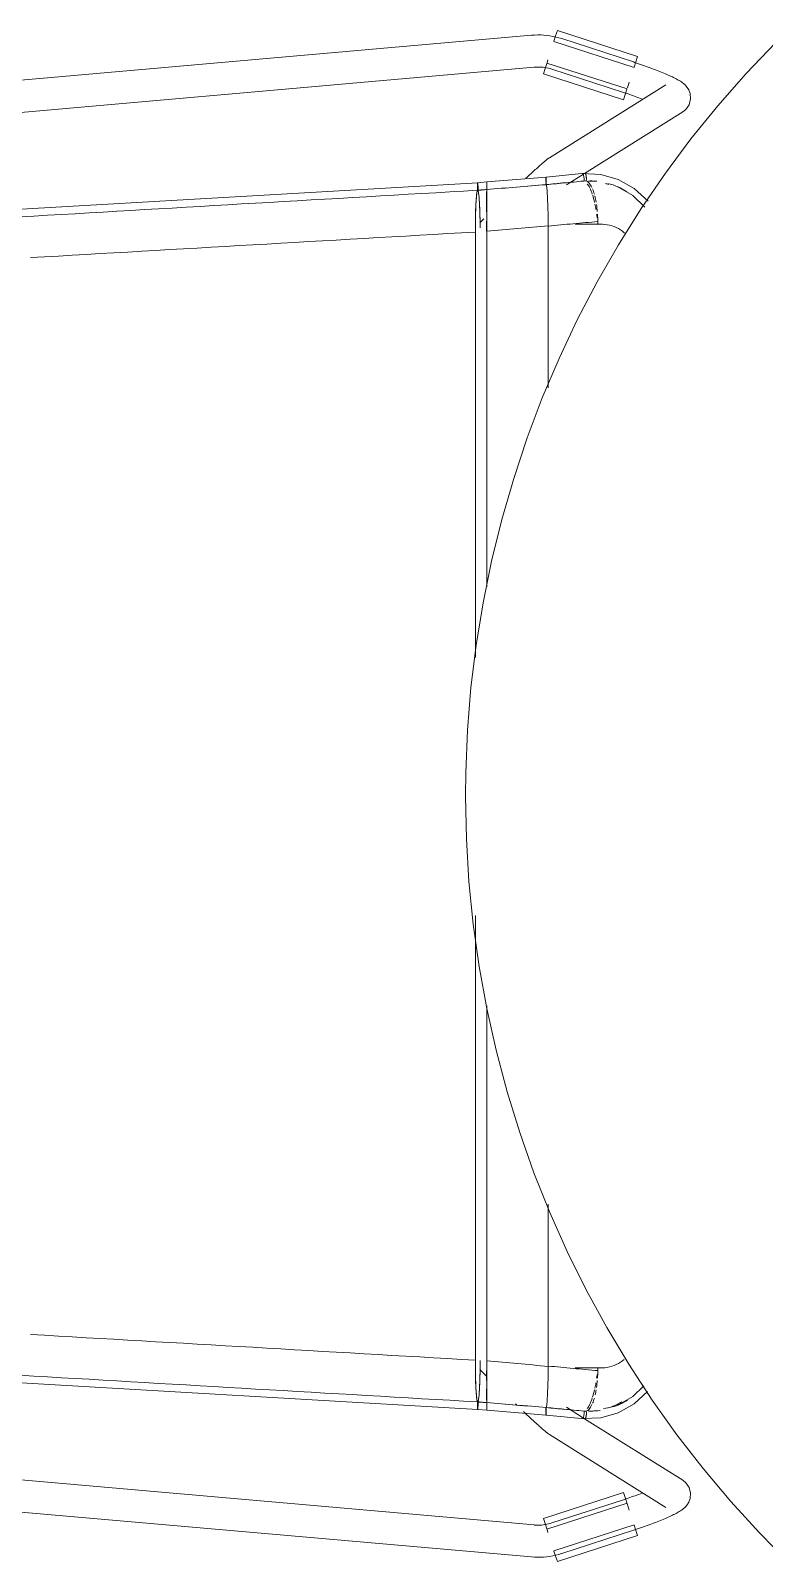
# Model space of a CAD drawing. Header units: millimetres. Extents: x 155927 to 295199, y -4084 to 97293.
# Drawn here: x 213652 to 213927, y 12019 to 12592 of the extents above; entities that cross this region are included whole.
import ezdxf

# ---------------------------------------------------------------- set-up
doc = ezdxf.new("R2010")
doc.units = ezdxf.units.MM
doc.header["$MEASUREMENT"] = 0
doc.layers.add('I-FURN', color=8, linetype='CONTINUOUS', lineweight=9)

msp = doc.modelspace()

# ---------------------------------------------------------------- linework, layer by layer
at = {"layer": 'I-FURN'}
for p, q in [((213839.98, 12590.59), (213396.66, 12551.64)), ((213840.03, 12590.6), (213839.98, 12590.59)), ((213841.17, 12590.67), (213840.03, 12590.6)), ((213842.31, 12590.7), (213841.17, 12590.67)), ((213843.46, 12590.69), (213842.31, 12590.7)), ((213844.6, 12590.62), (213843.46, 12590.69)), ((213845.73, 12590.52), (213844.6, 12590.62)), ((213846.86, 12590.36), (213845.73, 12590.52)), ((213847.99, 12590.17), (213846.86, 12590.36)), ((213849.11, 12589.92), (213847.99, 12590.17)), ((213848.36, 12588.26), (213878.37, 12578.57)), ((213848.4, 12588.38), (213849.03, 12590.35)), ((213849.03, 12590.35), (213849.66, 12592.31)), ((213850.21, 12589.64), (213849.11, 12589.92)), ((213849.66, 12592.31), (213879.67, 12582.62)), ((213851.3, 12589.31), (213850.21, 12589.64)), ((213878.12, 12580.59), (213851.3, 12589.31)), ((213931.35, 12587.81), (213920.31, 12576.23)), ((213879.67, 12582.62), (213879.04, 12580.66)), ((213416.53, 12541.34), (213841.03, 12578.64)), ((213841.03, 12578.64), (213841.69, 12578.68)), ((213841.69, 12578.68), (213842.35, 12578.7)), ((213842.35, 12578.7), (213843.02, 12578.69)), ((213843.02, 12578.69), (213843.68, 12578.66)), ((213843.68, 12578.66), (213844.34, 12578.6)), ((213844.34, 12578.6), (213844.99, 12578.51)), ((213844.45, 12576.15), (213845.08, 12578.1)), ((213844.45, 12576.15), (213874.45, 12566.46)), ((213844.99, 12578.51), (213845.64, 12578.4)), ((213845.08, 12578.1), (213845.72, 12580.07)), ((213845.64, 12578.4), (213846.29, 12578.26)), ((213875.76, 12570.5), (213845.75, 12580.19)), ((213845.79, 12580.29), (213846.16, 12581.45)), ((213846.29, 12578.26), (213846.93, 12578.09)), ((213846.93, 12578.09), (213847.57, 12577.9)), ((213847.57, 12577.9), (213847.6, 12577.89)), ((213847.6, 12577.89), (213874.41, 12569.18)), ((213878.57, 12580.44), (213878.12, 12580.59)), ((213879.04, 12580.66), (213878.4, 12578.69)), ((213879.31, 12580.2), (213878.57, 12580.44)), ((213880.05, 12579.95), (213879.31, 12580.2)), ((213880.78, 12579.7), (213880.05, 12579.95)), ((213881.51, 12579.45), (213880.78, 12579.7)), ((213882.23, 12579.2), (213881.51, 12579.45)), ((213882.95, 12578.95), (213882.23, 12579.2)), ((213883.65, 12578.69), (213882.95, 12578.95)), ((213884.35, 12578.44), (213883.65, 12578.69)), ((213885.04, 12578.18), (213884.35, 12578.44)), ((213885.72, 12577.93), (213885.04, 12578.18)), ((213886.38, 12577.68), (213885.72, 12577.93)), ((213887.04, 12577.42), (213886.38, 12577.68)), ((213887.68, 12577.17), (213887.04, 12577.42)), ((213888.3, 12576.92), (213887.68, 12577.17)), ((213888.91, 12576.67), (213888.3, 12576.92)), ((213889.51, 12576.42), (213888.91, 12576.67)), ((213890.09, 12576.18), (213889.51, 12576.42)), ((213890.65, 12575.94), (213890.09, 12576.18)), ((213920.31, 12576.23), (213909.74, 12564.22)), ((213890.27, 12572.1), (213846.68, 12544.8)), ((213875.88, 12570.87), (213876.59, 12573.08)), ((213891.19, 12575.7), (213890.65, 12575.94)), ((213891.72, 12575.46), (213891.19, 12575.7)), ((213892.23, 12575.22), (213891.72, 12575.46)), ((213892.72, 12574.99), (213892.23, 12575.22)), ((213893.2, 12574.76), (213892.72, 12574.99)), ((213893.65, 12574.53), (213893.2, 12574.76)), ((213894.09, 12574.3), (213893.65, 12574.53)), ((213894.52, 12574.07), (213894.09, 12574.3)), ((213894.93, 12573.84), (213894.52, 12574.07)), ((213895.33, 12573.61), (213894.93, 12573.84)), ((213895.72, 12573.36), (213895.33, 12573.61)), ((213896.11, 12573.11), (213895.72, 12573.36)), ((213896.5, 12572.83), (213896.11, 12573.11)), ((213896.9, 12572.52), (213896.5, 12572.83)), ((213897.33, 12572.15), (213896.9, 12572.52)), ((213897.79, 12571.68), (213897.33, 12572.15)), ((213898.31, 12571.06), (213897.79, 12571.68)), ((213898.88, 12570.14), (213898.31, 12571.06)), ((213874.74, 12569.07), (213874.41, 12569.18)), ((213875.09, 12568.41), (213874.45, 12566.46)), ((213875.43, 12568.85), (213874.74, 12569.07)), ((213875.72, 12570.39), (213875.09, 12568.41)), ((213876.12, 12568.62), (213875.43, 12568.85)), ((213876.8, 12568.38), (213876.12, 12568.62)), ((213877.48, 12568.15), (213876.8, 12568.38)), ((213878.15, 12567.91), (213877.48, 12568.15)), ((213878.82, 12567.68), (213878.15, 12567.91)), ((213879.48, 12567.44), (213878.82, 12567.68)), ((213880.12, 12567.21), (213879.48, 12567.44)), ((213880.76, 12566.97), (213880.12, 12567.21)), ((213881.38, 12566.74), (213880.76, 12566.97)), ((213899.4, 12568.76), (213898.88, 12570.14)), ((213898.99, 12564.56), (213899.57, 12566.79)), ((213899.57, 12566.79), (213899.4, 12568.76)), ((213859.87, 12538.9), (213896.64, 12561.93)), ((213897.76, 12562.83), (213896.64, 12561.93)), ((213897.76, 12562.83), (213898.99, 12564.56)), ((213909.74, 12564.22), (213899.66, 12551.79)), ((213899.66, 12551.79), (213890.09, 12538.97)), ((213843.23, 12541.98), (213842.9, 12541.68)), ((213843.56, 12542.26), (213843.23, 12541.98)), ((213843.86, 12542.54), (213843.56, 12542.26)), ((213844.16, 12542.79), (213843.86, 12542.54)), ((213844.44, 12543.04), (213844.16, 12542.79)), ((213844.7, 12543.27), (213844.44, 12543.04)), ((213844.96, 12543.48), (213844.7, 12543.27)), ((213845.2, 12543.68), (213844.96, 12543.48)), ((213845.43, 12543.87), (213845.2, 12543.68)), ((213845.65, 12544.05), (213845.43, 12543.87)), ((213845.87, 12544.23), (213845.65, 12544.05)), ((213846.1, 12544.4), (213845.87, 12544.23)), ((213846.36, 12544.58), (213846.1, 12544.4)), ((213846.68, 12544.8), (213846.36, 12544.58)), ((213845.42, 12537.55), (213823.22, 12535.72)), ((213838.38, 12537.52), (213837.91, 12537.08)), ((213838.84, 12537.95), (213838.38, 12537.52)), ((213839.29, 12538.37), (213838.84, 12537.95)), ((213839.74, 12538.79), (213839.29, 12538.37)), ((213840.17, 12539.19), (213839.74, 12538.79)), ((213840.6, 12539.58), (213840.17, 12539.19)), ((213841.01, 12539.96), (213840.6, 12539.58)), ((213841.41, 12540.33), (213841.01, 12539.96)), ((213841.8, 12540.69), (213841.41, 12540.33)), ((213842.18, 12541.03), (213841.8, 12540.69)), ((213842.55, 12541.36), (213842.18, 12541.03)), ((213842.9, 12541.68), (213842.55, 12541.36)), ((213845.32, 12536.17), (213845.31, 12535.68)), ((213845.31, 12535.68), (213845.32, 12536.17)), ((213845.33, 12536.62), (213845.32, 12536.17)), ((213845.32, 12536.17), (213845.33, 12536.62)), ((213845.35, 12537.01), (213845.33, 12536.62)), ((213845.33, 12536.62), (213845.35, 12537)), ((213845.37, 12537.3), (213845.35, 12537.01)), ((213845.35, 12537), (213845.37, 12537.29)), ((213845.39, 12537.49), (213845.37, 12537.3)), ((213845.37, 12537.29), (213845.39, 12537.48)), ((213845.42, 12537.55), (213845.39, 12537.49)), ((213845.39, 12537.48), (213845.42, 12537.55)), ((213859.91, 12538.97), (213845.42, 12537.55)), ((213845.42, 12537.55), (213845.44, 12537.48)), ((213845.44, 12537.48), (213845.42, 12537.55)), ((213845.47, 12537.29), (213845.44, 12537.48)), ((213845.49, 12537), (213845.47, 12537.29)), ((213845.47, 12537.29), (213845.49, 12536.99)), ((213845.51, 12536.61), (213845.49, 12537)), ((213845.49, 12536.99), (213845.51, 12536.61)), ((213845.52, 12536.16), (213845.51, 12536.61)), ((213845.51, 12536.61), (213845.52, 12536.15)), ((213845.52, 12535.67), (213845.52, 12536.16)), ((213845.52, 12536.15), (213845.52, 12535.66)), ((213853.06, 12534.63), (213859.5, 12538.67)), ((213859.02, 12538.85), (213865.92, 12538.56)), ((213865.92, 12538.56), (213872.44, 12536.69)), ((213872.44, 12536.69), (213878.45, 12533.3)), ((213890.09, 12538.97), (213881.03, 12525.78)), ((213819.86, 12535.45), (213487.95, 12516.16)), ((213819.55, 12531.72), (213819.35, 12529.97)), ((213819.76, 12532.61), (213819.55, 12531.72)), ((213819.76, 12534.52), (213819.75, 12534.07)), ((213819.75, 12534.07), (213819.75, 12533.58)), ((213819.75, 12533.58), (213819.75, 12533.08)), ((213819.75, 12533.08), (213819.76, 12532.61)), ((213819.78, 12534.9), (213819.76, 12534.52)), ((213819.8, 12535.19), (213819.78, 12534.9)), ((213819.83, 12535.38), (213819.8, 12535.19)), ((213819.86, 12535.45), (213819.83, 12535.38)), ((213819.86, 12535.45), (213823.22, 12535.72)), ((213819.89, 12535.38), (213819.86, 12535.45)), ((213819.91, 12535.19), (213819.89, 12535.38)), ((213819.93, 12534.89), (213819.91, 12535.19)), ((213819.95, 12534.51), (213819.93, 12534.89)), ((213819.96, 12534.06), (213819.95, 12534.51)), ((213819.97, 12533.57), (213819.96, 12534.06)), ((213819.96, 12532.6), (213819.97, 12533.07)), ((213820.17, 12531.7), (213819.96, 12532.6)), ((213819.97, 12533.07), (213819.97, 12533.57)), ((213820.36, 12529.95), (213820.17, 12531.7)), ((213823.18, 12530.23), (213823.19, 12531.98)), ((213823.19, 12531.98), (213823.18, 12530.23)), ((213823.21, 12535.65), (213823.22, 12535.72)), ((213823.22, 12535.72), (213823.21, 12535.65)), ((213823.21, 12534.78), (213823.21, 12535.17)), ((213823.21, 12535.17), (213823.21, 12534.79)), ((213823.21, 12534.79), (213823.21, 12534.34)), ((213823.21, 12534.33), (213823.21, 12534.78)), ((213823.21, 12534.34), (213823.21, 12533.84)), ((213823.21, 12533.84), (213823.21, 12534.33)), ((213823.21, 12533.34), (213823.21, 12533.84)), ((213823.21, 12533.84), (213823.21, 12533.35)), ((213823.21, 12533.35), (213823.21, 12532.88)), ((213823.21, 12532.88), (213823.21, 12533.34)), ((213823.22, 12535.72), (213823.22, 12535.65)), ((213823.22, 12535.66), (213823.22, 12535.72)), ((213823.22, 12535.18), (213823.22, 12535.47)), ((213823.22, 12535.46), (213823.22, 12535.17)), ((213823.22, 12534.79), (213823.22, 12535.18)), ((213823.22, 12535.17), (213823.22, 12534.79)), ((213823.22, 12534.79), (213823.22, 12534.34)), ((213823.22, 12534.34), (213823.22, 12534.79)), ((213823.22, 12534.34), (213823.22, 12533.85)), ((213823.22, 12533.85), (213823.22, 12534.34)), ((213823.22, 12533.85), (213823.22, 12533.35)), ((213823.22, 12533.35), (213823.22, 12533.85)), ((213823.22, 12533.35), (213823.22, 12532.88)), ((213823.22, 12532.88), (213823.22, 12533.35)), ((213823.22, 12532.88), (213823.24, 12531.99)), ((213823.24, 12532), (213823.22, 12532.88)), ((213823.25, 12530.25), (213823.24, 12532)), ((213823.24, 12531.99), (213823.25, 12530.25)), ((213845.32, 12535.18), (213845.32, 12534.71)), ((213845.32, 12534.71), (213845.32, 12535.18)), ((213845.51, 12534.7), (213845.52, 12535.17)), ((213845.52, 12535.17), (213845.51, 12534.7)), ((213845.51, 12534.7), (213845.7, 12533.81)), ((213845.7, 12533.81), (213845.51, 12534.7)), ((213845.52, 12535.17), (213845.52, 12535.67)), ((213845.52, 12535.66), (213845.52, 12535.17)), ((213845.7, 12533.81), (213845.88, 12532.09)), ((213845.88, 12532.07), (213845.7, 12533.81)), ((213845.88, 12532.07), (213846.03, 12529.64)), ((213846.03, 12529.59), (213845.88, 12532.07)), ((213872.04, 12533.98), (213877.87, 12530.62)), ((213877.87, 12530.62), (213882.39, 12526.31)), ((213878.45, 12533.3), (213883.61, 12528.56)), ((213819.19, 12527.47), (213819.07, 12524.34)), ((213819.35, 12529.97), (213819.19, 12527.47)), ((213820.52, 12527.46), (213820.36, 12529.95)), ((213820.65, 12524.34), (213820.52, 12527.46)), ((213823.16, 12524.6), (213823.17, 12527.73)), ((213823.17, 12527.73), (213823.16, 12524.61)), ((213823.17, 12527.73), (213823.18, 12530.23)), ((213823.18, 12530.23), (213823.17, 12527.73)), ((213823.26, 12527.75), (213823.25, 12530.25)), ((213823.25, 12530.24), (213823.26, 12527.75)), ((213823.27, 12524.61), (213823.26, 12527.75)), ((213823.26, 12527.74), (213823.27, 12524.61)), ((213823.27, 12524.61), (213823.28, 12521.05)), ((213823.28, 12521.05), (213823.27, 12524.61)), ((213846.03, 12529.6), (213846.15, 12526.56)), ((213846.15, 12526.49), (213846.03, 12529.59)), ((213846.15, 12526.5), (213846.22, 12523.06)), ((213846.22, 12523.06), (213846.15, 12526.49)), ((213881.03, 12525.78), (213872.51, 12512.24)), ((213818.99, 12520.78), (213818.96, 12516.99)), ((213819.07, 12524.34), (213818.99, 12520.78)), ((213822.13, 12521.95), (213820.6, 12520.48)), ((213820.72, 12520.79), (213820.65, 12524.34)), ((213820.75, 12518.53), (213820.72, 12520.79)), ((213823.15, 12517.27), (213823.15, 12521.05)), ((213823.15, 12521.05), (213823.15, 12517.27)), ((213823.28, 12517.26), (213823.28, 12521.05)), ((213823.28, 12521.04), (213823.28, 12517.26)), ((213846.25, 12519.2), (213846.22, 12522.96)), ((213846.22, 12522.96), (213846.25, 12519.32)), ((213846.25, 12458.71), (213846.25, 12519.2)), ((213846.25, 12519.2), (213846.25, 12458.71)), ((213866.04, 12519.91), (213856.29, 12519.91)), ((213864.8, 12520.9), (213864.8, 12519.85)), ((213818.96, 12516.99), (213818.96, 12357.89)), ((213818.96, 12357.89), (213818.96, 12516.99)), ((213823.28, 12517.26), (213823.28, 12384.26)), ((213823.28, 12384.26), (213823.28, 12517.26)), ((213872.51, 12512.24), (213864.54, 12498.37)), ((213864.54, 12498.37), (213857.13, 12484.19)), ((213857.13, 12484.19), (213850.29, 12469.73)), ((213850.29, 12469.73), (213844.04, 12455)), ((213844.04, 12455), (213838.38, 12440.04)), ((213838.38, 12440.04), (213833.32, 12424.86)), ((213833.32, 12424.86), (213828.88, 12409.49)), ((213828.88, 12409.49), (213825.05, 12393.95)), ((213825.05, 12393.95), (213821.84, 12378.28)), ((213821.84, 12378.28), (213819.27, 12362.49)), ((213819.27, 12362.49), (213817.33, 12346.61)), ((213817.33, 12346.61), (213816.03, 12330.66)), ((213816.03, 12330.66), (213815.36, 12314.68)), ((213815.36, 12314.68), (213815.27, 12306.04)), ((213815.27, 12306.04), (213815.59, 12290.05)), ((213815.59, 12290.05), (213816.55, 12274.08)), ((213816.55, 12274.08), (213818.14, 12258.16)), ((213818.96, 12261.36), (213818.96, 12095.09)), ((213818.96, 12095.09), (213818.96, 12261.36)), ((213818.14, 12258.16), (213820.38, 12242.31)), ((213820.38, 12242.31), (213823.24, 12226.57)), ((213823.24, 12226.57), (213826.73, 12210.96)), ((213823.28, 12227.65), (213823.28, 12094.83)), ((213823.28, 12094.83), (213823.28, 12227.65)), ((213826.73, 12210.96), (213830.85, 12195.5)), ((213830.85, 12195.5), (213835.57, 12180.21)), ((213835.57, 12180.21), (213840.91, 12165.13)), ((213840.91, 12165.13), (213846.84, 12150.27)), ((213846.25, 12092.88), (213846.25, 12153.44)), ((213846.25, 12153.44), (213846.25, 12092.88)), ((213846.84, 12150.27), (213853.37, 12135.67)), ((213853.37, 12135.67), (213860.47, 12121.33)), ((213860.47, 12121.33), (213868.14, 12107.29)), ((213868.14, 12107.29), (213876.37, 12093.57)), ((213819.86, 12076.64), (213487.95, 12095.92)), ((213818.96, 12095.09), (213818.99, 12091.31)), ((213820.72, 12091.3), (213820.75, 12094.98)), ((213823.28, 12094.83), (213823.28, 12091.04)), ((213823.28, 12091.04), (213823.28, 12094.83)), ((213818.99, 12091.31), (213819.07, 12087.74)), ((213820.6, 12091.6), (213823.27, 12089.03)), ((213820.65, 12087.75), (213820.72, 12091.3)), ((213823.16, 12087.48), (213823.15, 12091.04)), ((213823.15, 12091.03), (213823.16, 12087.48)), ((213823.28, 12091.04), (213823.27, 12087.47)), ((213823.27, 12087.47), (213823.28, 12091.04)), ((213846.22, 12089.03), (213846.15, 12085.59)), ((213846.15, 12085.59), (213846.22, 12089.02)), ((213846.22, 12089.12), (213846.25, 12092.88)), ((213846.25, 12092.76), (213846.22, 12089.12)), ((213856.29, 12092.18), (213866.04, 12092.18)), ((213864.8, 12092.23), (213864.8, 12091.18)), ((213876.37, 12093.57), (213885.13, 12080.18)), ((213819.07, 12087.74), (213819.19, 12084.61)), ((213819.19, 12084.61), (213819.35, 12082.11)), ((213820.36, 12082.13), (213820.52, 12084.63)), ((213820.52, 12084.63), (213820.65, 12087.75)), ((213823.18, 12081.86), (213823.17, 12084.36)), ((213823.17, 12084.35), (213823.18, 12081.85)), ((213823.26, 12084.34), (213823.25, 12081.84)), ((213823.25, 12081.83), (213823.26, 12084.34)), ((213823.27, 12087.47), (213823.26, 12084.34)), ((213823.26, 12084.34), (213823.27, 12087.47)), ((213846.03, 12082.49), (213846.15, 12085.59)), ((213846.15, 12085.52), (213846.03, 12082.49)), ((213877.87, 12081.47), (213882.09, 12085.49)), ((213878.45, 12078.78), (213883.45, 12083.39)), ((213819.35, 12082.11), (213819.55, 12080.36)), ((213819.55, 12080.36), (213819.76, 12079.47)), ((213819.76, 12079.47), (213819.75, 12079)), ((213819.75, 12079), (213819.75, 12078.5)), ((213819.75, 12078.5), (213819.75, 12078.01)), ((213819.75, 12078.01), (213819.76, 12077.56)), ((213819.76, 12077.56), (213819.78, 12077.18)), ((213819.93, 12077.19), (213819.95, 12077.57)), ((213819.95, 12077.57), (213819.96, 12078.02)), ((213819.96, 12079.48), (213820.17, 12080.38)), ((213819.97, 12079.01), (213819.96, 12079.48)), ((213819.96, 12078.02), (213819.97, 12078.51)), ((213819.97, 12078.51), (213819.97, 12079.01)), ((213820.17, 12080.38), (213820.36, 12082.13)), ((213823.19, 12080.11), (213823.18, 12081.86)), ((213823.18, 12081.85), (213823.19, 12080.1)), ((213823.21, 12078.74), (213823.21, 12079.21)), ((213823.21, 12079.21), (213823.21, 12078.74)), ((213823.21, 12078.24), (213823.21, 12078.74)), ((213823.21, 12078.74), (213823.21, 12078.24)), ((213823.21, 12077.75), (213823.21, 12078.24)), ((213823.21, 12078.24), (213823.21, 12077.75)), ((213823.21, 12077.3), (213823.21, 12077.75)), ((213823.21, 12077.75), (213823.21, 12077.3)), ((213823.24, 12080.09), (213823.22, 12079.2)), ((213823.22, 12079.2), (213823.24, 12080.09)), ((213823.22, 12079.2), (213823.22, 12078.73)), ((213823.22, 12078.73), (213823.22, 12079.2)), ((213823.22, 12078.73), (213823.22, 12078.23)), ((213823.22, 12078.23), (213823.22, 12078.73)), ((213823.22, 12078.23), (213823.22, 12077.74)), ((213823.22, 12077.74), (213823.22, 12078.23)), ((213823.22, 12077.74), (213823.22, 12077.29)), ((213823.22, 12077.29), (213823.22, 12077.74)), ((213823.25, 12081.83), (213823.24, 12080.09)), ((213823.24, 12080.09), (213823.25, 12081.83)), ((213834.46, 12078.27), (213833.95, 12078.75)), ((213845.7, 12078.27), (213845.51, 12077.39)), ((213845.51, 12077.38), (213845.7, 12078.27)), ((213845.7, 12078.27), (213845.88, 12080.01)), ((213845.88, 12079.99), (213845.7, 12078.27)), ((213845.88, 12080.01), (213846.03, 12082.49)), ((213846.03, 12082.45), (213845.88, 12080.01)), ((213872.04, 12078.1), (213877.87, 12081.47)), ((213872.44, 12075.39), (213878.45, 12078.78)), ((213885.13, 12080.18), (213894.43, 12067.16)), ((213819.78, 12077.18), (213819.8, 12076.89)), ((213819.8, 12076.89), (213819.83, 12076.7)), ((213819.83, 12076.7), (213819.86, 12076.64)), ((213819.86, 12076.64), (213819.89, 12076.7)), ((213819.86, 12076.63), (213823.22, 12076.37)), ((213819.89, 12076.7), (213819.91, 12076.89)), ((213819.91, 12076.89), (213819.93, 12077.19)), ((213823.21, 12076.92), (213823.21, 12077.3)), ((213823.21, 12077.3), (213823.21, 12076.91)), ((213823.21, 12076.62), (213823.21, 12076.92)), ((213823.21, 12076.91), (213823.21, 12076.62)), ((213823.21, 12076.43), (213823.21, 12076.62)), ((213823.21, 12076.62), (213823.21, 12076.43)), ((213823.22, 12076.37), (213823.21, 12076.43)), ((213823.21, 12076.43), (213823.22, 12076.36)), ((213823.22, 12077.29), (213823.22, 12076.91)), ((213823.22, 12076.91), (213823.22, 12077.29)), ((213823.22, 12076.91), (213823.22, 12076.62)), ((213823.22, 12076.61), (213823.22, 12076.91)), ((213823.22, 12076.62), (213823.22, 12076.43)), ((213823.22, 12076.43), (213823.22, 12076.61)), ((213823.22, 12076.43), (213823.22, 12076.37)), ((213823.22, 12076.36), (213823.22, 12076.43)), ((213845.42, 12074.54), (213823.22, 12076.36)), ((213837.43, 12075.45), (213836.95, 12075.91)), ((213837.91, 12075), (213837.43, 12075.45)), ((213838.38, 12074.56), (213837.91, 12075)), ((213838.84, 12074.13), (213838.38, 12074.56)), ((213839.29, 12073.71), (213838.84, 12074.13)), ((213839.74, 12073.29), (213839.29, 12073.71)), ((213840.17, 12072.89), (213839.74, 12073.29)), ((213840.6, 12072.5), (213840.17, 12072.89)), ((213841.01, 12072.12), (213840.6, 12072.5)), ((213841.41, 12071.75), (213841.01, 12072.12)), ((213841.8, 12071.4), (213841.41, 12071.75)), ((213845.32, 12076.9), (213845.31, 12076.4)), ((213845.31, 12076.4), (213845.32, 12076.9)), ((213845.31, 12076.4), (213845.32, 12075.91)), ((213845.32, 12075.91), (213845.31, 12076.4)), ((213845.32, 12077.37), (213845.32, 12076.9)), ((213845.32, 12076.9), (213845.32, 12077.37)), ((213845.32, 12075.91), (213845.33, 12075.46)), ((213845.33, 12075.46), (213845.32, 12075.91)), ((213845.35, 12075.08), (213845.37, 12074.78)), ((213845.37, 12074.79), (213845.35, 12075.08)), ((213845.39, 12074.6), (213845.37, 12074.79)), ((213845.37, 12074.78), (213845.39, 12074.6)), ((213845.39, 12074.6), (213845.42, 12074.53)), ((213845.42, 12074.54), (213845.39, 12074.6)), ((213845.44, 12074.61), (213845.42, 12074.54)), ((213845.42, 12074.53), (213845.44, 12074.6)), ((213859.91, 12073.11), (213845.42, 12074.53)), ((213845.44, 12074.6), (213845.47, 12074.79)), ((213845.47, 12074.79), (213845.49, 12075.09)), ((213845.49, 12075.09), (213845.47, 12074.8)), ((213845.51, 12075.48), (213845.49, 12075.09)), ((213845.49, 12075.09), (213845.51, 12075.47)), ((213845.51, 12077.39), (213845.52, 12076.92)), ((213845.52, 12076.91), (213845.51, 12077.38)), ((213845.52, 12075.93), (213845.51, 12075.48)), ((213845.51, 12075.47), (213845.52, 12075.92)), ((213845.52, 12076.92), (213845.52, 12076.42)), ((213845.52, 12076.42), (213845.52, 12076.91)), ((213845.52, 12075.92), (213845.52, 12076.42)), ((213845.52, 12076.42), (213845.52, 12075.93)), ((213859.5, 12073.41), (213853.06, 12077.45)), ((213859.02, 12073.23), (213865.92, 12073.52)), ((213896.64, 12050.15), (213859.87, 12073.18)), ((213865.92, 12073.52), (213872.44, 12075.39)), ((213841.03, 12033.45), (213416.68, 12070.73)), ((213842.18, 12071.05), (213841.8, 12071.4)), ((213842.55, 12070.72), (213842.18, 12071.05)), ((213842.9, 12070.41), (213842.55, 12070.72)), ((213843.23, 12070.11), (213842.9, 12070.41)), ((213843.56, 12069.82), (213843.23, 12070.11)), ((213843.86, 12069.55), (213843.56, 12069.82)), ((213844.16, 12069.29), (213843.86, 12069.55)), ((213844.44, 12069.05), (213844.16, 12069.29)), ((213844.7, 12068.82), (213844.44, 12069.05)), ((213844.96, 12068.6), (213844.7, 12068.82)), ((213845.2, 12068.4), (213844.96, 12068.6)), ((213845.43, 12068.21), (213845.2, 12068.4)), ((213845.65, 12068.03), (213845.43, 12068.21)), ((213845.87, 12067.86), (213845.65, 12068.03)), ((213846.1, 12067.68), (213845.87, 12067.86)), ((213846.36, 12067.5), (213846.1, 12067.68)), ((213846.68, 12067.28), (213846.36, 12067.5)), ((213846.68, 12067.28), (213890.27, 12039.98)), ((213894.43, 12067.16), (213904.24, 12054.52)), ((213396.66, 12060.44), (213839.98, 12021.49)), ((213897.76, 12049.25), (213896.64, 12050.15)), ((213897.76, 12049.25), (213898.99, 12047.52)), ((213904.24, 12054.52), (213914.55, 12042.29)), ((213874.45, 12045.62), (213844.45, 12035.93)), ((213874.45, 12045.62), (213875.09, 12043.67)), ((213875.43, 12043.24), (213874.74, 12043.01)), ((213875.09, 12043.67), (213875.72, 12041.7)), ((213876.12, 12043.47), (213875.43, 12043.24)), ((213876.8, 12043.7), (213876.12, 12043.47)), ((213877.48, 12043.93), (213876.8, 12043.7)), ((213878.15, 12044.17), (213877.48, 12043.93)), ((213878.82, 12044.4), (213878.15, 12044.17)), ((213879.48, 12044.64), (213878.82, 12044.4)), ((213880.12, 12044.87), (213879.48, 12044.64)), ((213880.76, 12045.11), (213880.12, 12044.87)), ((213881.38, 12045.34), (213880.76, 12045.11)), ((213899.4, 12043.32), (213898.88, 12041.94)), ((213898.99, 12047.52), (213899.57, 12045.3)), ((213899.57, 12045.3), (213899.4, 12043.32)), ((213845.75, 12031.89), (213875.76, 12041.58)), ((213874.41, 12042.9), (213847.59, 12034.19)), ((213874.74, 12043.01), (213874.41, 12042.9)), ((213876.59, 12039), (213875.79, 12041.48)), ((213893.65, 12037.55), (213893.2, 12037.32)), ((213894.09, 12037.78), (213893.65, 12037.55)), ((213894.52, 12038.01), (213894.09, 12037.78)), ((213894.93, 12038.24), (213894.52, 12038.01)), ((213895.33, 12038.48), (213894.93, 12038.24)), ((213895.72, 12038.72), (213895.33, 12038.48)), ((213896.11, 12038.98), (213895.72, 12038.72)), ((213896.5, 12039.25), (213896.11, 12038.98)), ((213896.9, 12039.57), (213896.5, 12039.25)), ((213897.33, 12039.93), (213896.9, 12039.57)), ((213897.79, 12040.4), (213897.33, 12039.93)), ((213898.31, 12041.03), (213897.79, 12040.4)), ((213898.88, 12041.94), (213898.31, 12041.03)), ((213914.55, 12042.29), (213925.33, 12030.47)), ((213841.05, 12033.44), (213841.03, 12033.44)), ((213841.71, 12033.4), (213841.05, 12033.44)), ((213842.38, 12033.38), (213841.71, 12033.4)), ((213843.04, 12033.39), (213842.38, 12033.38)), ((213843.7, 12033.43), (213843.04, 12033.39)), ((213844.36, 12033.49), (213843.7, 12033.43)), ((213845.02, 12033.58), (213844.36, 12033.49)), ((213845.08, 12033.98), (213844.45, 12035.93)), ((213845.67, 12033.69), (213845.02, 12033.58)), ((213845.72, 12032.01), (213845.08, 12033.98)), ((213846.31, 12033.83), (213845.67, 12033.69)), ((213846.16, 12030.63), (213845.79, 12031.79)), ((213846.96, 12034), (213846.31, 12033.83)), ((213847.59, 12034.19), (213846.96, 12034)), ((213878.37, 12033.51), (213848.36, 12023.82)), ((213878.57, 12031.64), (213878.12, 12031.49)), ((213878.4, 12033.39), (213879.04, 12031.42)), ((213879.31, 12031.88), (213878.57, 12031.64)), ((213880.05, 12032.13), (213879.31, 12031.88)), ((213880.78, 12032.38), (213880.05, 12032.13)), ((213881.51, 12032.63), (213880.78, 12032.38)), ((213882.23, 12032.88), (213881.51, 12032.63)), ((213882.95, 12033.13), (213882.23, 12032.88)), ((213883.65, 12033.39), (213882.95, 12033.13)), ((213884.35, 12033.64), (213883.65, 12033.39)), ((213885.04, 12033.9), (213884.35, 12033.64)), ((213885.72, 12034.15), (213885.04, 12033.9)), ((213886.38, 12034.41), (213885.72, 12034.15)), ((213887.04, 12034.66), (213886.38, 12034.41)), ((213887.68, 12034.91), (213887.04, 12034.66)), ((213888.3, 12035.16), (213887.68, 12034.91)), ((213888.91, 12035.41), (213888.3, 12035.16)), ((213889.51, 12035.66), (213888.91, 12035.41)), ((213890.09, 12035.9), (213889.51, 12035.66)), ((213890.65, 12036.15), (213890.09, 12035.9)), ((213891.19, 12036.39), (213890.65, 12036.15)), ((213891.72, 12036.62), (213891.19, 12036.39)), ((213892.23, 12036.86), (213891.72, 12036.62)), ((213892.72, 12037.09), (213892.23, 12036.86)), ((213893.2, 12037.32), (213892.72, 12037.09)), ((213879.67, 12029.47), (213849.66, 12019.78)), ((213851.3, 12022.78), (213878.12, 12031.49)), ((213879.04, 12031.42), (213879.67, 12029.47)), ((213925.33, 12030.47), (213936.58, 12019.1)), ((213839.98, 12021.49), (213841.12, 12021.41)), ((213841.12, 12021.41), (213842.26, 12021.38)), ((213842.26, 12021.38), (213843.4, 12021.4)), ((213843.4, 12021.4), (213844.54, 12021.46)), ((213844.54, 12021.46), (213845.68, 12021.56)), ((213845.68, 12021.56), (213846.81, 12021.71)), ((213846.81, 12021.71), (213847.94, 12021.91)), ((213847.94, 12021.91), (213849.06, 12022.15)), ((213849.03, 12021.73), (213848.4, 12023.7)), ((213849.66, 12019.78), (213849.03, 12021.73)), ((213849.06, 12022.15), (213850.16, 12022.43)), ((213850.16, 12022.43), (213851.26, 12022.76)), ((213851.26, 12022.76), (213851.3, 12022.78))]:
    msp.add_line(p, q, dxfattribs=at)
for points in [[(213860.46, 12536.14), (213858.02, 12535.9), (213853.07, 12535.42), (213848.04, 12534.94), (213845.51, 12534.7)], [(213860.46, 12536.14), (213860.86, 12535.99), (213861.61, 12535.43), (213862.31, 12534.28), (213862.63, 12533.59)], [(213863.24, 12535.99), (213862.6, 12536.05), (213861.94, 12536.06), (213861.29, 12536.05)], [(213862, 12536.1), (213862.82, 12536.09), (213863.65, 12536.05), (213864.47, 12535.97)], [(213487.76, 12513.29), (213543, 12516.51), (213653.59, 12522.95), (213764.35, 12529.39), (213819.76, 12532.61)], [(213823.22, 12532.88), (213822.65, 12532.84), (213821.49, 12532.75), (213820.34, 12532.66), (213819.76, 12532.61)], [(213823.21, 12532.88), (213822.67, 12532.83), (213821.58, 12532.74), (213820.5, 12532.65), (213819.96, 12532.61)], [(213823.22, 12532.88), (213826.94, 12533.19), (213834.38, 12533.79), (213841.8, 12534.39), (213845.51, 12534.7)], [(213829.53, 12533.4), (213829.94, 12533.43), (213830.35, 12533.47), (213830.76, 12533.5)], [(213834.37, 12533.8), (213838.03, 12534.1), (213841.68, 12534.41), (213845.32, 12534.71)], [(213852.41, 12535.42), (213850.06, 12535.18), (213847.7, 12534.95), (213845.32, 12534.71)], [(213861.78, 12533.55), (213861.46, 12534.19), (213861.15, 12534.58), (213860.82, 12534.91)], [(213862.74, 12531.13), (213862.47, 12531.94), (213862.19, 12532.75), (213861.89, 12533.31)], [(213862.83, 12533.14), (213863.08, 12532.55), (213863.31, 12531.89), (213863.52, 12531.16)], [(213863.58, 12528.09), (213863.37, 12529.01), (213863.14, 12529.95), (213862.89, 12530.8)], [(213863.7, 12530.48), (213863.89, 12529.74), (213864.05, 12528.94), (213864.2, 12528.11)], [(213868.88, 12534.81), (213868.49, 12534.94), (213868.1, 12535.04), (213867.7, 12535.12)], [(213864.12, 12525.43), (213864, 12526.11), (213863.87, 12526.76), (213863.73, 12527.42)], [(213864.33, 12527.25), (213864.46, 12526.4), (213864.57, 12525.53), (213864.63, 12524.62)], [(213834.77, 12518.29), (213838.6, 12518.63), (213842.43, 12518.98), (213846.25, 12519.32)], [(213864.8, 12520.9), (213861.77, 12520.64), (213855.63, 12520.1), (213849.38, 12519.51), (213846.25, 12519.2)], [(213864.56, 12522.31), (213864.51, 12522.79), (213864.45, 12523.26), (213864.38, 12523.72)], [(213864.7, 12523.69), (213864.76, 12522.78), (213864.79, 12521.85), (213864.8, 12520.9)], [(213864.8, 12519.85), (213865.31, 12519.9), (213865.81, 12519.92), (213866.32, 12519.91)], [(213652.47, 12507.41), (213707.93, 12510.6), (213763.44, 12513.8), (213818.96, 12516.99)], [(213823.28, 12517.26), (213827.11, 12517.6), (213830.94, 12517.94), (213834.77, 12518.29)], [(213874.69, 12516.74), (213874.73, 12516.7), (213874.78, 12516.67), (213874.82, 12516.63)], [(213818.96, 12095.09), (213763.44, 12098.29), (213707.91, 12101.48), (213652.47, 12104.68)], [(213487.76, 12098.79), (213543, 12095.57), (213653.59, 12089.13), (213764.35, 12082.69), (213819.76, 12079.47)], [(213834.77, 12093.79), (213830.94, 12094.14), (213827.11, 12094.48), (213823.28, 12094.83)], [(213846.25, 12092.76), (213842.43, 12093.11), (213838.6, 12093.45), (213834.77, 12093.79)], [(213864.8, 12091.18), (213861.77, 12091.44), (213855.63, 12091.99), (213849.38, 12092.58), (213846.25, 12092.88)], [(213864.38, 12088.35), (213864.45, 12088.82), (213864.5, 12089.29), (213864.55, 12089.77)], [(213864.8, 12091.18), (213864.79, 12090.24), (213864.76, 12089.31), (213864.7, 12088.4)], [(213866.32, 12092.18), (213865.81, 12092.17), (213865.31, 12092.19), (213864.8, 12092.23)], [(213862.88, 12081.4), (213863.13, 12082.2), (213863.36, 12083.08), (213863.58, 12084)], [(213863.73, 12084.66), (213863.87, 12085.31), (213864.01, 12085.97), (213864.13, 12086.66)], [(213864.2, 12083.98), (213864.08, 12083.32), (213863.96, 12082.68), (213863.82, 12082.07)], [(213864.63, 12087.47), (213864.56, 12086.57), (213864.46, 12085.68), (213864.33, 12084.83)], [(213823.22, 12079.2), (213822.65, 12079.25), (213821.49, 12079.34), (213820.34, 12079.43), (213819.76, 12079.47)], [(213819.96, 12079.48), (213819.97, 12078.88), (213819.97, 12077.38), (213819.89, 12076.63), (213819.86, 12076.63)], [(213823.21, 12079.21), (213822.67, 12079.25), (213821.58, 12079.34), (213820.5, 12079.43), (213819.96, 12079.48)], [(213823.22, 12079.2), (213826.94, 12078.9), (213834.38, 12078.29), (213841.8, 12077.69), (213845.51, 12077.39)], [(213862.63, 12078.5), (213862.31, 12077.8), (213861.61, 12076.66), (213860.86, 12076.09), (213860.46, 12075.95)], [(213860.82, 12076.96), (213861.14, 12077.37), (213861.47, 12077.89), (213861.78, 12078.53)], [(213861.89, 12078.78), (213862.19, 12079.41), (213862.47, 12080.16), (213862.73, 12080.98)], [(213863.52, 12080.93), (213863.31, 12080.2), (213863.08, 12079.56), (213862.83, 12078.96)], [(213860.46, 12075.95), (213858.02, 12076.19), (213853.07, 12076.67), (213848.04, 12077.14), (213845.51, 12077.38)], [(213852.41, 12076.67), (213850.12, 12076.89), (213847.82, 12077.12), (213845.51, 12077.35)], [(213859.16, 12073.3), (213859.21, 12073.34), (213859.3, 12073.46), (213859.43, 12073.76), (213859.55, 12074.14), (213859.64, 12074.6), (213859.71, 12075.09), (213859.74, 12075.59), (213859.74, 12075.9), (213859.73, 12076.05)], [(213861.3, 12075.99), (213862.2, 12076.01), (213863.09, 12076.06), (213863.99, 12076.17)], [(213865.75, 12076.29), (213864.51, 12076.1), (213863.26, 12076.06), (213861.99, 12076.06)]]:
    msp.add_open_spline(points, degree=3, dxfattribs=at)
for points, knots in [([(213859.73, 12536.03), (213859.74, 12536.26), (213859.74, 12536.74), (213859.65, 12537.49), (213859.5, 12538.16), (213859.32, 12538.59), (213859.21, 12538.75), (213859.16, 12538.79)], [-1, -1, -1, -1, -0.90625, -0.8125, -0.71875, -0.625, -0.5625, -0.5625, -0.5625, -0.5625]), ([(213860.06, 12538.92), (213860.08, 12538.91), (213860.13, 12538.86), (213860.2, 12538.75), (213860.3, 12538.56), (213860.41, 12538.24), (213860.48, 12537.85), (213860.51, 12537.49), (213860.53, 12537.11), (213860.53, 12536.67), (213860.49, 12536.31), (213860.46, 12536.14)], [0.5555556, 0.5555556, 0.5555556, 0.5555556, 0.5833333, 0.6180556, 0.6527778, 0.7222222, 0.7916667, 0.8263889, 0.8611111, 0.9305556, 1, 1, 1, 1]), ([(213818.96, 12516.99), (213818.96, 12518.27), (213818.98, 12520.82), (213819.06, 12524.42), (213819.18, 12527.59), (213819.4, 12530.95), (213819.61, 12532.33), (213819.76, 12532.61)], [-1, -1, -1, -1, -0.833333, -0.666667, -0.5, -0.333333, 0, 0, 0, 0]), ([(213819.76, 12532.61), (213819.75, 12532.84), (213819.74, 12533.33), (213819.75, 12533.96), (213819.76, 12534.42), (213819.77, 12534.84), (213819.81, 12535.29), (213819.84, 12535.45), (213819.86, 12535.45)], [-1, -1, -1, -1, -0.90625, -0.8125, -0.765625, -0.71875, -0.625, -0.501507, -0.501507, -0.501507, -0.501507]), ([(213819.86, 12535.45), (213819.88, 12535.45), (213819.9, 12535.31), (213819.94, 12534.91), (213819.95, 12534.53), (213819.96, 12534.07), (213819.97, 12533.57), (213819.97, 12533.07), (213819.96, 12532.75), (213819.96, 12532.61)], [-0.5, -0.5, -0.5, -0.5, -0.375, -0.3125, -0.25, -0.1875, -0.125, -0.0625, 0, 0, 0, 0]), ([(213819.96, 12532.61), (213820.1, 12532.32), (213820.31, 12530.92), (213820.53, 12527.57), (213820.65, 12524.41), (213820.72, 12521.3), (213820.74, 12519.29), (213820.75, 12518.53)], [-1, -1, -1, -1, -0.6666667, -0.5, -0.3333333, -0.1666667, -0.0664381, -0.0664381, -0.0664381, -0.0664381]), ([(213868.87, 12535.11), (213870.34, 12534.69), (213872.7, 12533.82), (213874.86, 12532.56), (213875.66, 12532.03)], [-0.7781091, -0.7781091, -0.7781091, -0.7781091, -0.6666667, -0.5975811, -0.5975811, -0.5975811, -0.5975811]), ([(213864.8, 12519.85), (213867.18, 12520.07), (213870.79, 12519.44), (213873.79, 12517.51), (213874.69, 12516.74)], [0, 0, 0, 0, 0.3333333, 0.5, 0.5, 0.5, 0.5]), ([(213819.76, 12079.47), (213819.61, 12079.75), (213819.4, 12081.13), (213819.18, 12084.49), (213819.06, 12087.66), (213818.98, 12091.27), (213818.96, 12093.81), (213818.96, 12095.09)], [-1, -1, -1, -1, -0.666667, -0.5, -0.333333, -0.166667, 0, 0, 0, 0]), ([(213820.75, 12094.98), (213820.75, 12092.46), (213820.69, 12088.7), (213820.53, 12084.51), (213820.31, 12081.16), (213820.1, 12079.77), (213819.96, 12079.48)], [-0.996036, -0.996036, -0.996036, -0.996036, -0.6666667, -0.5, -0.3333333, 0, 0, 0, 0]), ([(213874.69, 12095.34), (213873.79, 12094.58), (213870.79, 12092.65), (213867.18, 12092.02), (213864.8, 12092.23)], [0.5, 0.5, 0.5, 0.5, 0.6666667, 1, 1, 1, 1]), ([(213819.86, 12076.63), (213819.84, 12076.63), (213819.81, 12076.77), (213819.78, 12077.16), (213819.76, 12077.55), (213819.75, 12078), (213819.75, 12078.5), (213819.75, 12079), (213819.75, 12079.32), (213819.76, 12079.47)], [-0.498493, -0.498493, -0.498493, -0.498493, -0.375, -0.3125, -0.25, -0.1875, -0.125, -0.0625, 0, 0, 0, 0]), ([(213823.21, 12079.21), (213826.9, 12078.9), (213832.24, 12078.46), (213837.57, 12078.02), (213839.21, 12077.88)], [0, 0, 0, 0, 0.5, 0.7233886, 0.7233886, 0.7233886, 0.7233886]), ([(213875.93, 12080.15), (213875.04, 12079.59), (213872.21, 12077.92), (213869.11, 12077.31), (213866.97, 12077.02)], [0.591443, 0.591443, 0.591443, 0.591443, 0.6666667, 0.8236682, 0.8236682, 0.8236682, 0.8236682]), ([(213868.88, 12077.28), (213869.94, 12077.63), (213871.62, 12078.29), (213873.2, 12079.15), (213873.78, 12079.5)], [0.250596, 0.250596, 0.250596, 0.250596, 0.3333333, 0.3824546, 0.3824546, 0.3824546, 0.3824546]), ([(213860.46, 12075.95), (213860.49, 12075.81), (213860.52, 12075.52), (213860.53, 12075.1), (213860.52, 12074.72), (213860.5, 12074.43), (213860.47, 12074.16), (213860.42, 12073.91), (213860.35, 12073.69), (213860.29, 12073.49), (213860.19, 12073.3), (213860.1, 12073.19), (213860.06, 12073.16)], [0, 0, 0, 0, 0.0555556, 0.1111111, 0.1666667, 0.1944444, 0.2222222, 0.2777778, 0.3055556, 0.3333333, 0.3888889, 0.4444444, 0.4444444, 0.4444444, 0.4444444])]:
    msp.add_open_spline(points, degree=3, knots=knots, dxfattribs=at)

doc.saveas('drawing.dxf')
